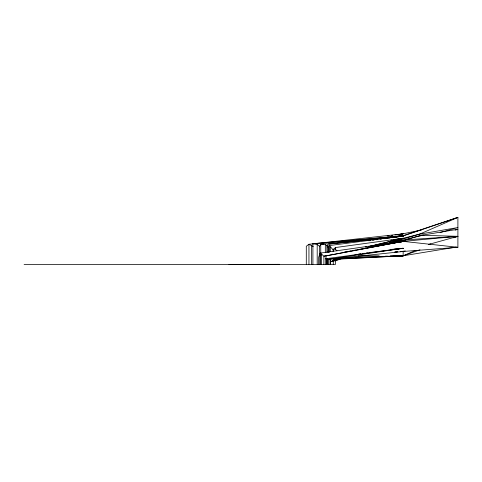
<?xml version="1.0" encoding="UTF-8"?>
<svg xmlns="http://www.w3.org/2000/svg" width="482" height="482" viewBox="0 0 482 482"><rect width="100%" height="100%" fill="white"/><g stroke="black" fill="none" stroke-linecap="round" stroke-linejoin="round"><path stroke-width="0.72" d="M419.238 236.041L419.683 234.119L457.9 217.382L457.9 247.296L400.138 251.688L405.308 250.905M320.952 255.623L319.795 253.833L318.692 257.328L318.692 264.329M319.65 255.653L319.65 246.248L321.313 243.723L403.145 235.68L457.9 217.382L403.145 235.981L400.94 236.367M341.208 258.617L336.412 260.605L331.369 261.383L333.345 260.388L334.659 258.732M336.412 260.605L337.394 259.467M326.898 252.321L326.898 245.561L328.224 244.109L403.145 235.981L403.145 235.68L312.908 243.723L312.908 264.329M333.213 251.471L333.213 249.411L335.508 247.543L403.145 238.265L419.683 234.119L457.9 227.552L440.054 232.577M237.728 264.618L238.096 264.329L236.975 264.618M245.055 264.618L245.513 264.329L244.217 264.618M229.781 264.618L230.269 264.329L229.607 264.618M242.253 264.618L242.765 264.329L241.295 264.618M247.881 264.618L248.393 264.329L247.17 264.618M420.292 235.951L421.563 235.27L457.9 229.263L455.104 230.227M229.842 264.618L230.42 264.329L229.691 264.618M245.446 264.618L246.025 264.329L244.543 264.618M232.884 264.618L233.499 264.329L232.667 264.618M234.686 264.618L235.318 264.329L234.463 264.618M240.313 264.618L240.946 264.329L240.018 264.618M231.462 264.618L232.119 264.329L231.137 264.618M233.782 264.618L234.439 264.329L233.613 264.618M240.205 264.618L240.861 264.329L239.952 264.618M236.716 264.618L237.379 264.329L236.469 264.618M337.279 259.208L403.145 255.797L415.466 250.447M429.155 244.513L430.522 243.916M388.673 243.434L403.145 238.265L393.571 239.789M259.22 264.618L260.003 264.329M229.064 264.618L335.586 264.329L335.586 260.768M325.284 255.671L323.892 256.219L320.434 253.074L403.145 241.368L457.9 236.325L453.689 237.825M398.909 241.813L403.091 240.199L421.563 235.27L423.798 235.132M240.783 264.618L241.542 264.329M240.608 264.618L241.374 264.329M249.682 264.618L250.453 264.329L248.947 264.618M259.418 264.618L260.19 264.329L258.635 264.618M234.083 264.618L234.885 264.329M254.116 264.618L254.93 264.329L253.586 264.618M334.062 258.442L335.225 259.045L403.145 255.797L419.991 249.809M237.831 264.618L238.68 264.329M239.512 264.618L240.373 264.329L239.289 264.618M331.369 261.383L338.334 259.093M239.837 264.618L240.723 264.329M235.379 264.618L236.264 264.329M246.676 264.618L247.561 264.329M395.565 242.645L403.091 240.199L389.348 243.615M388.594 243.308L419.683 234.119M242.886 264.618L243.826 264.329M253.056 264.618L253.996 264.329L252.484 264.618M242.536 264.618L243.488 264.329L242.169 264.618M333.345 260.388L337.557 259.111M395.818 242.759L421.563 235.27L457.9 236.325L428.359 244.513M392.24 243.205L403.091 240.199L389.601 243.603M247.284 264.618L248.351 264.329M259.003 264.618L259.762 264.413M242.392 264.618L243.488 264.329M263.787 264.618L264.877 264.329L263.323 264.618M255.562 264.618L256.659 264.329L255.159 264.618M399.494 242.295L403.145 241.368L405.832 239.849L457.9 236.325M386.371 243.765L399.548 241.44M251.17 264.618L252.333 264.329M369.555 246.471L403.145 238.265L394.318 239.747M257.231 264.618L258.43 264.329L256.966 264.618M258.509 264.618L259.714 264.329L258.286 264.618M368.953 246.471L403.145 238.265L392.836 240.41M265.395 264.618L266.624 264.329L264.98 264.618M399.518 242.217L403.145 241.368L457.9 247.296M254.195 264.618L255.436 264.329M271.721 264.618L272.993 264.329L271.402 264.618M263.648 264.618L264.937 264.329L263.232 264.618M258.78 264.618L259.84 264.383M256.352 264.618L257.653 264.329M381.967 244.615L389.998 242.856M399.47 242.169L403.145 241.368L371.887 246.043M257.984 264.618L259.322 264.329L257.894 264.618M257.641 264.618L258.985 264.329M270.474 264.618L271.818 264.329L270.155 264.618M259.43 264.329L258.069 264.618L259.503 264.329M267.6 264.618L268.956 264.329L267.106 264.618M248.573 264.618L249.965 264.329M260.852 264.618L262.244 264.329M399.458 234.499L421.395 230.053M262.081 264.618L263.479 264.329L261.828 264.618M269.227 264.618L270.649 264.329L268.582 264.618M398.771 242.259L403.145 241.368L357.451 249.664M262.467 264.618L263.967 264.329M325.91 255.942L403.145 241.368L323.892 256.219L323.892 264.329M399.445 236.361L403.145 235.68L397.18 236.433M270.83 264.618L272.402 264.329L270.324 264.618M331.128 254.46L332.598 254.189M344.353 252.056L348.028 251.387M349.498 251.116L350.968 250.851M352.288 250.604L353.764 250.333M354.644 250.182L356.114 249.917M275.728 264.618L277.325 264.329L275.126 264.618M339.497 258.81L340.979 258.539M266.901 264.618L268.522 264.329M399.445 234.469L403.145 233.824L308.944 244.272L306.293 246.248L306.293 264.329M397.993 236.879L399.47 236.62M260.202 264.618L261.877 264.329M268.962 264.618L270.679 264.329M273.445 264.618L275.198 264.329L273.035 264.618M345.022 257.569L403.145 255.797L453.46 247.531M454.942 247.29L456.418 247.049M273.752 264.618L275.553 264.329M333.213 249.411L335.418 249.061M390.631 240.259L392.101 240.024M276.867 264.618L278.765 264.329M365.187 247.043L366.682 246.82M368.17 246.597L370.399 246.266M275.559 264.618L277.578 264.329L275.349 264.618M387.612 237.873L389.094 237.662M392.053 237.246L403.145 235.68L386.076 237.867M279.518 264.329L24.1 264.618M368.869 240.777L370.357 240.572M372.592 240.259L374.086 240.048M376.322 239.735L377.81 239.524M380.045 239.217L381.533 239.006M383.768 238.692L385.263 238.482M387.498 238.168L390.474 237.753M391.968 237.548L403.145 235.981L375.436 238.855M387.498 235.969L388.986 235.764M391.221 235.463L392.716 235.258M394.951 234.951L403.145 233.824M394.24 237.198L392.758 237.403L394.963 237.066M396.469 236.897L403.145 235.981L329.079 244.109M325.284 258.816L403.145 248.284L397.921 248.67M389.01 237.861L390.498 237.662M396.451 236.873L403.145 235.981L395.722 236.909M276.728 264.618L278.921 264.329L276.62 264.618M277.307 264.618L279.566 264.329L277.24 264.618M403.145 235.981L329.369 245.561L328.465 245.784L328.465 252.46M354.921 254.496L356.403 254.303M358.632 254.014L360.855 253.731M362.337 253.538L364.567 253.249M366.049 253.062L368.272 252.773M369.76 252.58L403.145 248.284L390.408 249.501M382.365 238.343L384.588 238.06M389.727 237.379L391.215 237.186M393.451 236.903L395.686 236.62M392.011 237.367L394.24 237.09M329.001 243.675L330.501 243.518M338.738 242.669L340.238 242.512M343.232 242.199L345.48 241.964M347.727 241.735L349.974 241.5M352.222 241.265L355.216 240.958M357.463 240.723L359.711 240.488M361.952 240.259L364.952 239.946M366.447 239.789L369.441 239.482M370.941 239.325L373.936 239.012M394.168 249.158L395.662 249.013M397.909 248.796L403.145 248.284L326.892 259.533L326.892 264.329M394.879 252.014L397.885 251.827M394.927 251.966L397.168 251.839M339.804 257.725L342.786 257.635M385.172 256.231L387.42 256.177M399.409 255.707L403.145 255.797L394.909 255.996L403.145 255.797L403.145 251.502L326.892 259.533L326.627 258.292M394.891 255.954L403.145 255.797L396.415 255.701M358.144 255.9L379.147 255.852M390.396 255.828L403.145 255.797M327.061 245.561L325.32 244.531L320.765 244.109L320.765 254.062M312.908 243.723L317.192 244.531L319.65 246.248M321.313 243.723L323.374 244.211M313.276 246.555L308.944 244.272L308.944 264.329M326.898 245.561L328.381 247.718M329.369 252.321L329.369 245.561L333.267 250.025L333.267 251.532M336.984 250.899L335.508 249.411L335.508 247.543M333.267 258.31L333.267 264.329M330.272 247.019L330.272 251.532M330.272 259.063L330.272 264.329M330.116 259.195L330.116 264.329M328.501 259.195L328.501 264.329M327.887 246.513L327.887 252.454M327.399 258.762L327.399 264.329M326.097 258.647L326.097 264.329M325.983 255.394L325.983 264.329M325.32 244.531L325.32 252.598M321.392 254.303L321.392 264.329M320.434 253.074L320.434 264.329M319.795 253.833L319.795 264.329M317.192 244.531L317.192 264.329M311.595 245.386L311.595 264.329M229.8 264.329L229.197 264.618L229.8 264.329"/></g></svg>
